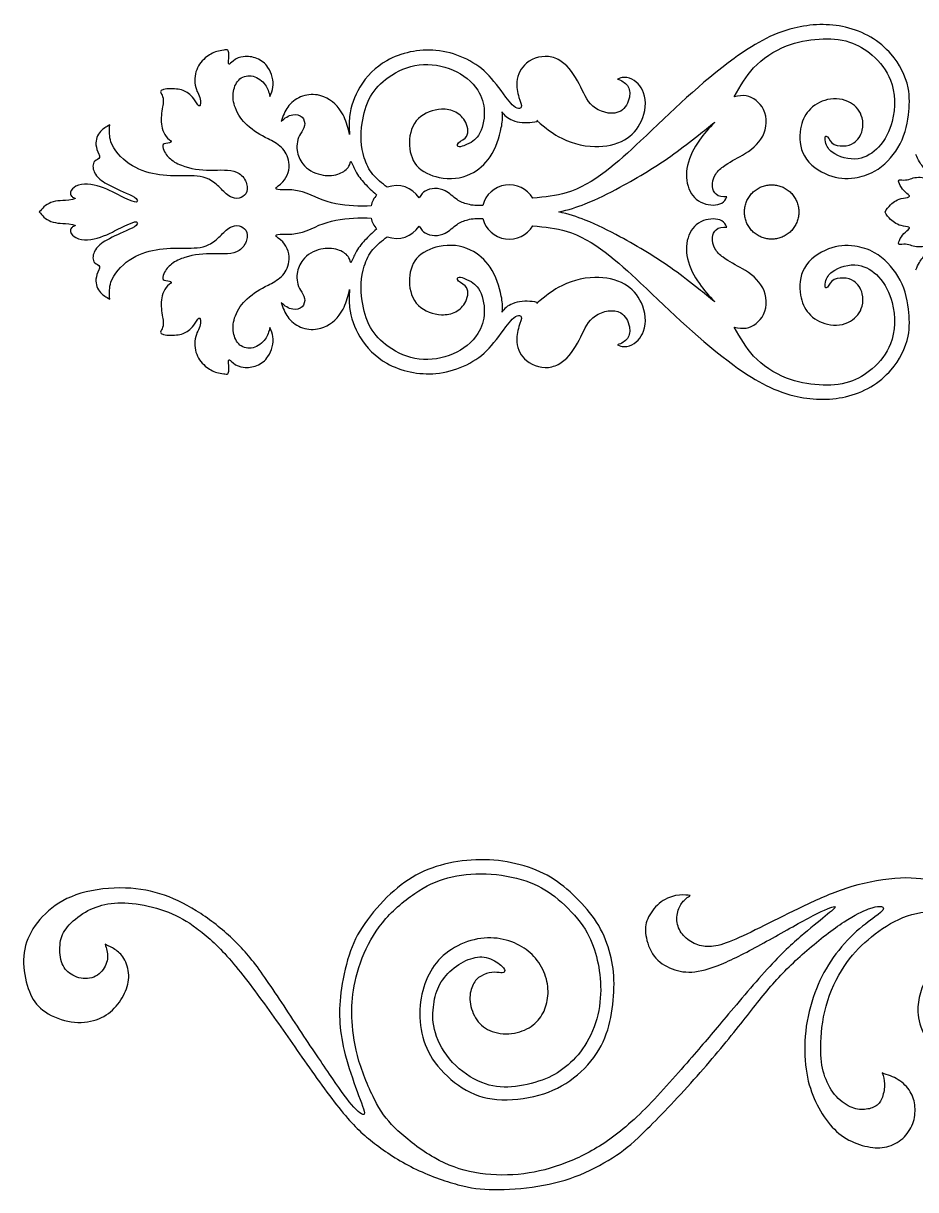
# Model space of a CAD drawing. Header units: millimetres. Extents: x -70 to 70, y -54 to 62.
# Drawn here: x -70.05 to -36.16, y 17.65 to 61.95 of the extents above; entities that cross this region are included whole.
import ezdxf

# ---------------------------------------------------------------- set-up
doc = ezdxf.new("R2010")
doc.units = ezdxf.units.MM
doc.header["$MEASUREMENT"] = 0

msp = doc.modelspace()

# ---------------------------------------------------------------- linework, layer by layer
at = {"color": 5, "linetype": 'Continuous'}
for centre, radius, start, end in [((-55.866, 54.782), 1.004, 139.5741, 166.6021), ((-55.866, 54.782), 1.004, 32.1854, 110.9755), ((-51.594, 54.782), 1.033, 30.3586, 165.9451), ((-55.866, 54.782), 1.004, 193.3979, 220.4259), ((-51.594, 54.782), 1.033, 194.0549, 329.6414), ((-55.866, 54.782), 1.004, 249.0245, 327.8146)]:
    msp.add_arc(centre, radius, start, end, dxfattribs=at)
for points, knots in [([(-43.048, 59.156), (-42.816, 59.578), (-42.368, 60.352), (-41.16, 61.156), (-39.869, 61.395), (-38.697, 61.338), (-37.723, 60.756), (-36.935, 59.734), (-36.909, 58.366), (-37.444, 57.241), (-38.34, 56.655), (-39.268, 56.917), (-39.587, 57.323), (-39.612, 57.667), (-39.496, 57.668), (-39.369, 57.32), (-38.855, 57.267), (-38.454, 57.368), (-38.145, 57.823), (-38.159, 58.475), (-38.622, 59.059), (-39.546, 59.139), (-40.268, 58.697), (-40.609, 57.921), (-40.532, 56.797), (-39.483, 56.089), (-38.545, 56.011), (-37.566, 56.317), (-36.687, 57.242), (-36.403, 58.372), (-36.363, 59.62), (-37.091, 61.035), (-38.718, 61.976), (-41.091, 61.887), (-43.735, 60.278), (-46.212, 57.816), (-48.736, 55.51), (-50.23, 55.352), (-50.702, 55.305)], [226.871881, 226.871881, 226.871881, 226.871881, 226.902687, 226.937741, 226.967287, 226.994176, 227.017537, 227.045057, 227.081468, 227.106472, 227.126325, 227.14907, 227.160033, 227.165641, 227.166405, 227.173686, 227.182603, 227.193054, 227.206316, 227.216362, 227.232687, 227.252927, 227.273415, 227.291936, 227.315287, 227.340805, 227.364488, 227.38311, 227.411261, 227.44294, 227.467762, 227.501053, 227.547477, 227.591232, 227.650526, 227.76119, 227.841549, 227.871881, 227.871881, 227.871881, 227.871881]), ([(-60.685, 59.167), (-60.633, 59.292), (-60.503, 59.625), (-60.655, 60.259), (-61.15, 60.658), (-61.648, 60.717), (-62.024, 60.602), (-62.267, 60.322), (-62.25, 60.596), (-62.241, 60.733), (-62.255, 60.966), (-62.495, 60.914), (-62.768, 60.885), (-63.206, 60.628), (-63.558, 60.144), (-63.55, 59.435), (-63.283, 59.097), (-63.352, 58.718), (-63.594, 59.156), (-63.914, 59.419), (-64.344, 59.479), (-64.92, 59.438), (-64.701, 59.116), (-64.776, 58.697), (-64.863, 58.143), (-64.687, 57.644), (-64.405, 57.459), (-64.519, 57.371), (-64.81, 57.416), (-64.69, 57.019), (-64.404, 56.705), (-63.747, 56.41), (-62.855, 56.341), (-61.911, 56.425), (-61.542, 55.909), (-61.534, 55.469), (-61.861, 55.259), (-62.263, 55.354), (-62.558, 55.703), (-63.113, 56.169), (-64.326, 56.135), (-65.763, 56.192), (-66.805, 57.341), (-66.777, 57.84), (-66.767, 58.095)], [191.419107, 191.419107, 191.419107, 191.419107, 191.436733, 191.473542, 191.499525, 191.524055, 191.541903, 191.551364, 191.55875, 191.570841, 191.57759, 191.58464, 191.597185, 191.62122, 191.651863, 191.683116, 191.708817, 191.714981, 191.728275, 191.754654, 191.781101, 191.799576, 191.805582, 191.826777, 191.858688, 191.889478, 191.894469, 191.899133, 191.91011, 191.9198, 191.939981, 191.9663, 192.017949, 192.064203, 192.088565, 192.106773, 192.121299, 192.137306, 192.161596, 192.185837, 192.230329, 192.334303, 192.385761, 192.419107, 192.419107, 192.419107, 192.419107]), ([(-47.478, 59.829), (-47.341, 59.78), (-47.024, 59.61), (-46.986, 59.077), (-47.354, 58.403), (-48.478, 58.624), (-48.873, 59.561), (-49.31, 60.342), (-50.116, 60.795), (-50.981, 60.565), (-51.368, 59.853), (-51.272, 59.202), (-51.076, 58.755), (-51.345, 58.664), (-51.858, 59.301), (-52.557, 60.353), (-54.274, 61.136), (-56.243, 60.72), (-57.295, 59.662), (-57.694, 58.561), (-57.68, 57.98), (-57.659, 57.725)], [184.71664, 184.71664, 184.71664, 184.71664, 184.740521, 184.766404, 184.802595, 184.858103, 184.914672, 184.978502, 185.007693, 185.065163, 185.111172, 185.14064, 185.161432, 185.172549, 185.213232, 185.282228, 185.406049, 185.516719, 185.604469, 185.675505, 185.71664, 185.71664, 185.71664, 185.71664]), ([(-56.226, 55.72), (-56.426, 55.879), (-56.818, 56.161), (-57.224, 57.03), (-57.257, 58.038), (-56.943, 59.215), (-56.15, 60.011), (-55.027, 60.493), (-53.715, 60.282), (-52.757, 59.558), (-52.46, 58.585), (-52.668, 57.671), (-53.076, 57.377), (-53.544, 57.22), (-53.585, 57.427), (-53.09, 57.577), (-53.187, 58.218), (-53.624, 58.633), (-54.281, 58.744), (-55.175, 58.419), (-55.481, 57.464), (-55.218, 56.442), (-54.159, 55.979), (-53.11, 56.076), (-52.185, 56.889), (-51.905, 57.831), (-51.833, 58.357), (-51.859, 58.588)], [181.71664, 181.71664, 181.71664, 181.71664, 181.750678, 181.783985, 181.846708, 181.894882, 181.941715, 182.002828, 182.06535, 182.123072, 182.163696, 182.208857, 182.241607, 182.251604, 182.255689, 182.271991, 182.297932, 182.322319, 182.348871, 182.39347, 182.440261, 182.482968, 182.527983, 182.585839, 182.631072, 182.687243, 182.71664, 182.71664, 182.71664, 182.71664]), ([(-56.843, 55.015), (-57.048, 55.004), (-57.567, 54.996), (-58.811, 55.146), (-59.446, 55.685), (-60.417, 55.615), (-60.49, 55.714), (-60.042, 55.945), (-59.866, 56.697), (-60.231, 57.297), (-60.853, 57.607), (-61.526, 57.98), (-62.032, 58.652), (-62.13, 59.34), (-61.876, 59.907), (-61.291, 60.017), (-60.827, 59.649), (-60.728, 59.337), (-60.685, 59.167)], [190.419107, 190.419107, 190.419107, 190.419107, 190.469369, 190.601071, 190.741507, 190.768442, 190.773854, 190.810136, 190.872604, 190.930552, 190.991933, 191.086743, 191.161226, 191.219779, 191.268997, 191.318627, 191.372847, 191.419107, 191.419107, 191.419107, 191.419107]), ([(-50.552, 58.251), (-50.188, 57.963), (-49.644, 57.519), (-48.438, 57.159), (-47.183, 57.412), (-46.478, 58.188), (-46.324, 59.282), (-46.899, 59.902), (-47.32, 59.916), (-47.478, 59.829)], [183.71664, 183.71664, 183.71664, 183.71664, 183.847284, 184.056088, 184.224907, 184.371686, 184.528816, 184.646653, 184.71664, 184.71664, 184.71664, 184.71664]), ([(-57.659, 57.725), (-57.687, 57.854), (-57.765, 58.173), (-58.036, 58.826), (-58.749, 59.302), (-59.532, 59.216), (-60.055, 58.799), (-60.186, 58.433), (-60.251, 58.224)], [185.71664, 185.71664, 185.71664, 185.71664, 185.808665, 185.987306, 186.238083, 186.404216, 186.563486, 186.71664, 186.71664, 186.71664, 186.71664]), ([(-43.33, 55.356), (-43.484, 55.353), (-43.756, 55.376), (-43.923, 55.788), (-43.814, 56.2), (-43.382, 56.618), (-42.666, 56.935), (-41.844, 57.564), (-41.753, 58.684), (-42.474, 59.264), (-42.887, 59.19), (-43.048, 59.156)], [225.871881, 225.871881, 225.871881, 225.871881, 225.943855, 225.9989, 226.073829, 226.15065, 226.29809, 226.478425, 226.651395, 226.795212, 226.871881, 226.871881, 226.871881, 226.871881]), ([(-60.251, 58.224), (-60.117, 58.351), (-59.89, 58.529), (-59.418, 58.449), (-59.314, 58.038), (-59.61, 57.686), (-59.713, 57.147), (-59.439, 56.491), (-58.821, 56.154), (-58.148, 56.151), (-57.715, 56.405), (-57.638, 56.624), (-57.607, 56.718)], [186.71664, 186.71664, 186.71664, 186.71664, 186.819607, 186.894086, 186.962443, 187.032525, 187.164176, 187.277068, 187.441512, 187.569629, 187.662134, 187.71664, 187.71664, 187.71664, 187.71664]), ([(-51.859, 58.588), (-51.8, 58.46), (-51.466, 58.183), (-50.803, 58.154), (-50.442, 58.232), (-50.552, 58.251)], [182.71664, 182.71664, 182.71664, 182.71664, 183.048947, 183.469781, 183.71664, 183.71664, 183.71664, 183.71664]), ([(-66.767, 58.095), (-66.902, 58.009), (-67.171, 57.873), (-67.353, 57.399), (-67.213, 57.047), (-67.112, 56.819), (-67.451, 56.711), (-67.377, 56.154), (-66.74, 55.752), (-66.278, 55.566), (-65.723, 55.307), (-65.71, 55.107), (-66.165, 55.285), (-66.696, 55.576), (-67.448, 55.892), (-68.024, 55.815), (-68.28, 55.598), (-68.258, 55.397), (-68.143, 55.33), (-68.047, 55.289), (-68.345, 55.22), (-68.658, 55.22), (-68.979, 55.167), (-69.272, 55.001), (-69.381, 54.838), (-69.454, 54.782)], [192.419107, 192.419107, 192.419107, 192.419107, 192.470089, 192.532015, 192.572021, 192.589175, 192.613517, 192.657646, 192.730672, 192.848581, 192.890428, 192.899167, 192.942455, 193.02384, 193.133057, 193.186212, 193.223085, 193.24017, 193.250204, 193.254665, 193.266295, 193.309944, 193.353246, 193.389014, 193.419107, 193.419107, 193.419107, 193.419107]), ([(-49.716, 54.782), (-49.348, 54.86), (-48.553, 55.121), (-47.099, 55.854), (-45.651, 56.723), (-44.512, 57.617), (-44.011, 58.013), (-43.791, 58.196)], [223.871881, 223.871881, 223.871881, 223.871881, 224.020167, 224.23422, 224.587435, 224.761048, 224.871881, 224.871881, 224.871881, 224.871881]), ([(-43.791, 58.196), (-44.02, 57.957), (-44.419, 57.502), (-44.9, 56.622), (-44.867, 55.652), (-44.369, 55.054), (-43.55, 55.004), (-43.379, 55.256), (-43.33, 55.356)], [224.871881, 224.871881, 224.871881, 224.871881, 225.069547, 225.299984, 225.496696, 225.669768, 225.805445, 225.871881, 225.871881, 225.871881, 225.871881]), ([(-57.607, 56.718), (-57.535, 56.573), (-57.437, 56.293), (-57.079, 55.83), (-56.809, 55.59), (-56.631, 55.434)], [187.71664, 187.71664, 187.71664, 187.71664, 187.990545, 188.340068, 188.71664, 188.71664, 188.71664, 188.71664]), ([(-37.321, 54.777), (-37.261, 54.892), (-37.072, 55.116), (-36.794, 55.307), (-36.358, 55.345), (-36.424, 55.438), (-36.643, 55.58), (-36.909, 56.042), (-36.497, 55.962), (-36.171, 56.16), (-35.44, 56.007), (-34.76, 55.709), (-34.123, 55.484), (-33.632, 55.653), (-33.901, 56.166), (-34.513, 56.145), (-35.146, 56.132), (-35.718, 56.299), (-36.016, 56.651), (-36.106, 56.862), (-36.147, 56.967)], [18, 18, 18, 18, 18.0449, 18.11532, 18.147413, 18.157452, 18.185182, 18.229769, 18.238077, 18.297955, 18.373383, 18.510513, 18.585867, 18.623995, 18.660438, 18.737674, 18.832855, 18.906166, 18.961101, 19, 19, 19, 19]), ([(-52.597, 55.033), (-52.818, 55.013), (-53.12, 55.042), (-53.609, 55.226), (-54.07, 55.732), (-54.741, 55.678), (-54.935, 55.459), (-55.016, 55.317)], [236.659286, 236.659286, 236.659286, 236.659286, 236.879515, 237.044061, 237.231673, 237.524999, 237.659286, 237.659286, 237.659286, 237.659286]), ([(-69.454, 54.782), (-69.381, 54.726), (-69.272, 54.563), (-68.979, 54.398), (-68.658, 54.344), (-68.345, 54.345), (-68.047, 54.276), (-68.143, 54.234), (-68.258, 54.168), (-68.28, 53.967), (-68.024, 53.75), (-67.448, 53.672), (-66.696, 53.989), (-66.165, 54.28), (-65.71, 54.458), (-65.723, 54.258), (-66.278, 53.999), (-66.74, 53.813), (-67.377, 53.411), (-67.451, 52.854), (-67.112, 52.745), (-67.213, 52.517), (-67.353, 52.166), (-67.171, 51.691), (-66.902, 51.556), (-66.767, 51.469)], [193.419107, 193.419107, 193.419107, 193.419107, 193.4492, 193.484968, 193.52827, 193.571919, 193.58355, 193.588011, 193.598045, 193.61513, 193.652003, 193.705158, 193.814375, 193.895759, 193.939048, 193.947786, 193.989634, 194.107543, 194.180568, 194.224697, 194.249039, 194.266194, 194.3062, 194.368126, 194.419107, 194.419107, 194.419107, 194.419107]), ([(-60.685, 50.397), (-60.728, 50.227), (-60.827, 49.915), (-61.291, 49.547), (-61.876, 49.657), (-62.13, 50.225), (-62.032, 50.913), (-61.526, 51.585), (-60.853, 51.958), (-60.231, 52.267), (-59.866, 52.868), (-60.042, 53.62), (-60.49, 53.851), (-60.417, 53.949), (-59.446, 53.879), (-58.811, 54.419), (-57.567, 54.569), (-57.048, 54.56), (-56.843, 54.55)], [195.419107, 195.419107, 195.419107, 195.419107, 195.465367, 195.519588, 195.569217, 195.618436, 195.676989, 195.751471, 195.846282, 195.907663, 195.965611, 196.028079, 196.064361, 196.069773, 196.096708, 196.237144, 196.368846, 196.419107, 196.419107, 196.419107, 196.419107]), ([(-55.016, 54.247), (-54.935, 54.106), (-54.741, 53.887), (-54.07, 53.832), (-53.609, 54.339), (-53.12, 54.523), (-52.818, 54.551), (-52.597, 54.531)], [210.084476, 210.084476, 210.084476, 210.084476, 210.218762, 210.512088, 210.6997, 210.864246, 211.084476, 211.084476, 211.084476, 211.084476]), ([(-43.791, 51.368), (-44.011, 51.552), (-44.512, 51.948), (-45.651, 52.842), (-47.099, 53.711), (-48.553, 54.444), (-49.348, 54.705), (-49.716, 54.782)], [222.871881, 222.871881, 222.871881, 222.871881, 222.982713, 223.156326, 223.509542, 223.723594, 223.871881, 223.871881, 223.871881, 223.871881]), ([(-43.33, 54.209), (-43.379, 54.309), (-43.55, 54.56), (-44.369, 54.511), (-44.867, 53.913), (-44.9, 52.942), (-44.419, 52.063), (-44.02, 51.608), (-43.791, 51.368)], [221.871881, 221.871881, 221.871881, 221.871881, 221.938317, 222.073994, 222.247065, 222.443778, 222.674215, 222.871881, 222.871881, 222.871881, 222.871881]), ([(-36.147, 52.588), (-36.106, 52.692), (-36.016, 52.904), (-35.718, 53.256), (-35.146, 53.422), (-34.513, 53.409), (-33.901, 53.388), (-33.632, 53.902), (-34.123, 54.07), (-34.76, 53.845), (-35.44, 53.547), (-36.171, 53.395), (-36.497, 53.592), (-36.909, 53.512), (-36.643, 53.975), (-36.424, 54.117), (-36.358, 54.21), (-36.794, 54.247), (-37.072, 54.439), (-37.261, 54.662), (-37.321, 54.777)], [17, 17, 17, 17, 17.038899, 17.093834, 17.167145, 17.262326, 17.339562, 17.376005, 17.414133, 17.489487, 17.626617, 17.702045, 17.761923, 17.770231, 17.814818, 17.842548, 17.852587, 17.88468, 17.9551, 18, 18, 18, 18]), ([(-66.767, 51.469), (-66.777, 51.724), (-66.805, 52.224), (-65.763, 53.373), (-64.326, 53.43), (-63.113, 53.396), (-62.558, 53.862), (-62.263, 54.211), (-61.861, 54.306), (-61.534, 54.095), (-61.542, 53.656), (-61.911, 53.139), (-62.855, 53.223), (-63.747, 53.155), (-64.404, 52.859), (-64.69, 52.545), (-64.81, 52.148), (-64.519, 52.194), (-64.405, 52.105), (-64.687, 51.92), (-64.863, 51.421), (-64.776, 50.867), (-64.701, 50.448), (-64.92, 50.126), (-64.344, 50.085), (-63.914, 50.146), (-63.594, 50.408), (-63.352, 50.847), (-63.283, 50.467), (-63.55, 50.13), (-63.558, 49.421), (-63.206, 48.937), (-62.768, 48.679), (-62.495, 48.65), (-62.255, 48.599), (-62.241, 48.831), (-62.25, 48.969), (-62.267, 49.242), (-62.024, 48.962), (-61.648, 48.848), (-61.15, 48.907), (-60.655, 49.306), (-60.503, 49.939), (-60.633, 50.273), (-60.685, 50.397)], [194.419107, 194.419107, 194.419107, 194.419107, 194.452454, 194.503912, 194.607886, 194.652378, 194.676619, 194.700909, 194.716916, 194.731442, 194.74965, 194.774011, 194.820266, 194.871915, 194.898233, 194.918414, 194.928104, 194.939082, 194.943746, 194.948737, 194.979527, 195.011438, 195.032633, 195.038639, 195.057114, 195.083561, 195.109939, 195.123234, 195.129398, 195.155099, 195.186352, 195.216995, 195.24103, 195.253574, 195.260625, 195.267373, 195.279465, 195.286851, 195.296312, 195.31416, 195.33869, 195.364672, 195.401482, 195.419107, 195.419107, 195.419107, 195.419107]), ([(-56.631, 54.131), (-56.809, 53.975), (-57.079, 53.735), (-57.437, 53.272), (-57.535, 52.992), (-57.607, 52.847)], [198.121575, 198.121575, 198.121575, 198.121575, 198.498147, 198.84767, 199.121575, 199.121575, 199.121575, 199.121575]), ([(-50.702, 54.26), (-50.23, 54.213), (-48.736, 54.055), (-46.212, 51.748), (-43.735, 49.286), (-41.091, 47.678), (-38.718, 47.589), (-37.091, 48.529), (-36.363, 49.945), (-36.403, 51.192), (-36.687, 52.323), (-37.566, 53.248), (-38.545, 53.553), (-39.483, 53.476), (-40.532, 52.767), (-40.609, 51.644), (-40.268, 50.868), (-39.546, 50.426), (-38.622, 50.506), (-38.159, 51.089), (-38.145, 51.741), (-38.454, 52.196), (-38.855, 52.297), (-39.369, 52.245), (-39.496, 51.897), (-39.612, 51.898), (-39.587, 52.242), (-39.268, 52.647), (-38.34, 52.91), (-37.444, 52.324), (-36.909, 51.199), (-36.935, 49.83), (-37.723, 48.808), (-38.697, 48.227), (-39.869, 48.17), (-41.16, 48.409), (-42.368, 49.213), (-42.816, 49.986), (-43.048, 50.409)], [219.871881, 219.871881, 219.871881, 219.871881, 219.902212, 219.982571, 220.093235, 220.152529, 220.196285, 220.242708, 220.275999, 220.300821, 220.3325, 220.360651, 220.379274, 220.402956, 220.428474, 220.451825, 220.470347, 220.490834, 220.511075, 220.5274, 220.537445, 220.550708, 220.561159, 220.570075, 220.577357, 220.578121, 220.583728, 220.594691, 220.617436, 220.637289, 220.662293, 220.698704, 220.726224, 220.749586, 220.776474, 220.806021, 220.841074, 220.871881, 220.871881, 220.871881, 220.871881]), ([(-43.048, 50.409), (-42.887, 50.375), (-42.474, 50.301), (-41.753, 50.881), (-41.844, 52.001), (-42.666, 52.63), (-43.382, 52.946), (-43.814, 53.365), (-43.923, 53.777), (-43.756, 54.189), (-43.484, 54.212), (-43.33, 54.209)], [220.871881, 220.871881, 220.871881, 220.871881, 220.94855, 221.092366, 221.265336, 221.445672, 221.593112, 221.669933, 221.744861, 221.799906, 221.871881, 221.871881, 221.871881, 221.871881]), ([(-51.859, 50.977), (-51.833, 51.208), (-51.905, 51.734), (-52.185, 52.676), (-53.11, 53.488), (-54.159, 53.586), (-55.218, 53.122), (-55.481, 52.101), (-55.175, 51.145), (-54.281, 50.821), (-53.624, 50.932), (-53.187, 51.346), (-53.09, 51.987), (-53.585, 52.138), (-53.544, 52.344), (-53.076, 52.187), (-52.668, 51.893), (-52.46, 50.98), (-52.757, 50.006), (-53.715, 49.282), (-55.027, 49.071), (-56.15, 49.553), (-56.943, 50.349), (-57.257, 51.527), (-57.224, 52.535), (-56.818, 53.404), (-56.426, 53.685), (-56.226, 53.844)], [204.121575, 204.121575, 204.121575, 204.121575, 204.150972, 204.207142, 204.252376, 204.310232, 204.355247, 204.397954, 204.444744, 204.489344, 204.515896, 204.540282, 204.566223, 204.582526, 204.586611, 204.596607, 204.629358, 204.674519, 204.715143, 204.772865, 204.835387, 204.8965, 204.943332, 204.991507, 205.05423, 205.087537, 205.121575, 205.121575, 205.121575, 205.121575]), ([(-57.607, 52.847), (-57.638, 52.94), (-57.715, 53.159), (-58.148, 53.414), (-58.821, 53.411), (-59.439, 53.074), (-59.713, 52.418), (-59.61, 51.879), (-59.314, 51.526), (-59.418, 51.116), (-59.89, 51.035), (-60.117, 51.213), (-60.251, 51.341)], [199.121575, 199.121575, 199.121575, 199.121575, 199.176081, 199.268586, 199.396703, 199.561147, 199.674038, 199.80569, 199.875772, 199.944129, 200.018608, 200.121575, 200.121575, 200.121575, 200.121575]), ([(-47.478, 49.736), (-47.32, 49.649), (-46.899, 49.662), (-46.324, 50.283), (-46.478, 51.376), (-47.183, 52.153), (-48.438, 52.406), (-49.644, 52.046), (-50.188, 51.601), (-50.552, 51.314)], [202.121575, 202.121575, 202.121575, 202.121575, 202.191562, 202.309399, 202.466528, 202.613307, 202.782127, 202.990931, 203.121575, 203.121575, 203.121575, 203.121575]), ([(-60.251, 51.341), (-60.186, 51.132), (-60.055, 50.766), (-59.532, 50.349), (-58.749, 50.263), (-58.036, 50.739), (-57.765, 51.391), (-57.687, 51.711), (-57.659, 51.839)], [200.121575, 200.121575, 200.121575, 200.121575, 200.274729, 200.433999, 200.600132, 200.850909, 201.02955, 201.121575, 201.121575, 201.121575, 201.121575]), ([(-57.659, 51.839), (-57.68, 51.585), (-57.694, 51.004), (-57.295, 49.903), (-56.243, 48.845), (-54.274, 48.429), (-52.557, 49.211), (-51.858, 50.264), (-51.345, 50.901), (-51.076, 50.81), (-51.272, 50.363), (-51.368, 49.712), (-50.981, 49), (-50.116, 48.77), (-49.31, 49.223), (-48.873, 50.004), (-48.478, 50.941), (-47.354, 51.162), (-46.986, 50.488), (-47.024, 49.955), (-47.341, 49.785), (-47.478, 49.736)], [201.121575, 201.121575, 201.121575, 201.121575, 201.16271, 201.233745, 201.321496, 201.432166, 201.555987, 201.624982, 201.665666, 201.676783, 201.697575, 201.727043, 201.773051, 201.830522, 201.859713, 201.923543, 201.980111, 202.035619, 202.071811, 202.097694, 202.121575, 202.121575, 202.121575, 202.121575]), ([(-50.552, 51.314), (-50.442, 51.333), (-50.803, 51.411), (-51.466, 51.381), (-51.8, 51.104), (-51.859, 50.977)], [203.121575, 203.121575, 203.121575, 203.121575, 203.368434, 203.789268, 204.121575, 204.121575, 204.121575, 204.121575]), ([(-44.802, 28.827), (-44.892, 28.836), (-45.071, 28.855), (-45.274, 28.815), (-45.477, 28.776), (-45.705, 28.679), (-45.898, 28.518), (-46.09, 28.357), (-46.248, 28.132), (-46.336, 27.928), (-46.424, 27.724), (-46.443, 27.542), (-46.404, 27.299), (-46.364, 27.056), (-46.268, 26.751), (-46.094, 26.52), (-45.919, 26.289), (-45.667, 26.13), (-45.405, 26.03), (-45.143, 25.929), (-44.87, 25.886), (-44.542, 25.924), (-44.215, 25.961), (-43.832, 26.08), (-43.354, 26.292), (-42.877, 26.505), (-42.303, 26.812), (-41.117, 27.47), (-40.504, 27.823), (-40.055, 28.055), (-39.606, 28.287), (-39.32, 28.4), (-39.24, 28.4), (-39.159, 28.4), (-39.284, 28.287), (-39.504, 28.106), (-39.724, 27.926), (-40.04, 27.676), (-40.402, 27.368), (-40.765, 27.06), (-41.175, 26.692), (-41.701, 26.124), (-42.228, 25.556), (-42.872, 24.786), (-43.356, 24.211), (-43.84, 23.635), (-44.166, 23.252), (-44.662, 22.676), (-45.158, 22.101), (-45.826, 21.331), (-46.421, 20.733), (-47.016, 20.135), (-47.538, 19.706), (-48.065, 19.366), (-48.591, 19.026), (-49.123, 18.774), (-49.65, 18.587), (-50.178, 18.401), (-50.703, 18.279), (-51.251, 18.228), (-51.798, 18.177), (-52.369, 18.196), (-52.905, 18.295), (-53.442, 18.394), (-53.946, 18.574), (-54.45, 18.863), (-54.955, 19.152), (-55.461, 19.552), (-55.82, 19.885), (-56.18, 20.218), (-56.392, 20.486), (-56.631, 20.924), (-56.87, 21.362), (-57.137, 21.971), (-57.301, 22.53), (-57.466, 23.09), (-57.53, 23.601), (-57.558, 24.028), (-57.586, 24.456), (-57.58, 24.799), (-57.51, 25.223), (-57.44, 25.648), (-57.306, 26.153), (-57.107, 26.624), (-56.908, 27.095), (-56.643, 27.532), (-56.279, 27.941), (-55.915, 28.35), (-55.45, 28.73), (-55.024, 29), (-54.598, 29.27), (-54.209, 29.431), (-53.76, 29.531), (-53.311, 29.631), (-52.801, 29.67), (-52.28, 29.63), (-51.758, 29.59), (-51.224, 29.471), (-50.803, 29.313), (-50.382, 29.154), (-50.072, 28.956), (-49.739, 28.673), (-49.406, 28.39), (-49.048, 28.022), (-48.802, 27.669), (-48.557, 27.316), (-48.424, 26.978), (-48.323, 26.628), (-48.221, 26.279), (-48.152, 25.917), (-48.129, 25.524), (-48.107, 25.132), (-48.132, 24.709), (-48.232, 24.291), (-48.332, 23.873), (-48.509, 23.459), (-48.725, 23.121), (-48.94, 22.782), (-49.195, 22.517), (-49.459, 22.306), (-49.723, 22.095), (-49.997, 21.937), (-50.344, 21.808), (-50.691, 21.679), (-51.113, 21.579), (-51.504, 21.549), (-51.895, 21.519), (-52.256, 21.559), (-52.641, 21.714), (-53.027, 21.87), (-53.436, 22.141), (-53.751, 22.482), (-54.066, 22.823), (-54.287, 23.233), (-54.398, 23.598), (-54.508, 23.963), (-54.508, 24.283), (-54.477, 24.573), (-54.447, 24.864), (-54.386, 25.125), (-54.155, 25.602), (-53.985, 25.818), (-53.771, 26.002), (-53.557, 26.185), (-53.299, 26.337), (-53.059, 26.418), (-52.82, 26.498), (-52.598, 26.507), (-52.387, 26.442), (-52.177, 26.376), (-51.976, 26.236), (-51.87, 26.136), (-51.764, 26.035), (-51.752, 25.974), (-51.769, 25.936), (-51.786, 25.898), (-51.831, 25.883), (-51.913, 25.886), (-51.995, 25.889), (-52.114, 25.911), (-52.25, 25.897), (-52.386, 25.884), (-52.541, 25.835), (-52.667, 25.761), (-52.793, 25.686), (-52.89, 25.586), (-52.966, 25.437), (-53.042, 25.288), (-53.097, 25.09), (-53.087, 24.864), (-53.076, 24.637), (-53, 24.382), (-52.874, 24.17), (-52.749, 23.959), (-52.573, 23.792), (-52.332, 23.688), (-52.091, 23.585), (-51.785, 23.544), (-51.503, 23.576), (-51.22, 23.608), (-50.962, 23.711), (-50.761, 23.849), (-50.559, 23.987), (-50.413, 24.161), (-50.31, 24.357), (-50.206, 24.553), (-50.146, 24.772), (-50.127, 25.006), (-50.109, 25.24), (-50.133, 25.49), (-50.212, 25.737), (-50.29, 25.985), (-50.423, 26.232), (-50.591, 26.434), (-50.76, 26.636), (-50.963, 26.795), (-51.208, 26.924), (-51.454, 27.054), (-51.742, 27.154), (-52.056, 27.193), (-52.37, 27.231), (-52.71, 27.207), (-53.049, 27.108), (-53.388, 27.01), (-53.727, 26.837), (-53.999, 26.62), (-54.272, 26.403), (-54.481, 26.141), (-54.641, 25.832), (-54.801, 25.524), (-54.914, 25.168), (-54.962, 24.782), (-55.011, 24.396), (-54.996, 23.979), (-54.912, 23.587), (-54.827, 23.194), (-54.673, 22.826), (-54.409, 22.469), (-54.146, 22.111), (-53.773, 21.764), (-52.982, 21.265), (-52.563, 21.112), (-52.063, 21.069), (-51.562, 21.026), (-50.98, 21.093), (-50.473, 21.233), (-49.967, 21.374), (-49.536, 21.59), (-49.15, 21.888), (-48.765, 22.186), (-48.424, 22.565), (-48.189, 22.959), (-47.954, 23.352), (-47.823, 23.76), (-47.738, 24.189), (-47.653, 24.618), (-47.613, 25.068), (-47.615, 25.469), (-47.618, 25.87), (-47.663, 26.223), (-47.757, 26.588), (-47.851, 26.953), (-47.993, 27.33), (-48.196, 27.676), (-48.399, 28.021), (-48.662, 28.335), (-48.95, 28.631), (-49.238, 28.928), (-49.55, 29.208), (-49.893, 29.43), (-50.235, 29.653), (-50.609, 29.818), (-51.022, 29.941), (-51.436, 30.064), (-51.891, 30.147), (-52.349, 30.172), (-52.807, 30.197), (-53.268, 30.163), (-53.716, 30.08), (-54.163, 29.997), (-54.597, 29.863), (-54.993, 29.667), (-55.389, 29.472), (-55.747, 29.213), (-56.104, 28.881), (-56.46, 28.548), (-56.816, 28.141), (-57.084, 27.753), (-57.353, 27.366), (-57.536, 26.998), (-57.68, 26.551), (-57.825, 26.104), (-57.931, 25.578), (-57.987, 25.134), (-58.044, 24.69), (-58.051, 24.328), (-58.024, 23.959), (-57.997, 23.589), (-57.936, 23.212), (-57.82, 22.767), (-57.704, 22.321), (-57.531, 21.807), (-57.372, 21.378), (-57.213, 20.949), (-57.068, 20.605), (-57.101, 20.518), (-57.135, 20.432), (-57.347, 20.602), (-57.583, 20.878), (-57.82, 21.153), (-58.08, 21.534), (-58.424, 22.038), (-58.768, 22.544), (-59.195, 23.174), (-59.642, 23.852), (-60.089, 24.531), (-60.555, 25.258), (-60.947, 25.81), (-61.34, 26.363), (-61.658, 26.74), (-62.038, 27.108), (-62.418, 27.477), (-62.861, 27.836), (-63.313, 28.133), (-63.764, 28.43), (-64.225, 28.664), (-64.691, 28.829), (-65.156, 28.993), (-65.626, 29.088), (-66.724, 29.119), (-67.352, 29.056), (-67.863, 28.904), (-68.375, 28.753), (-68.769, 28.513), (-69.091, 28.235), (-69.413, 27.957), (-69.662, 27.641), (-69.821, 27.305), (-69.98, 26.968), (-70.049, 26.611), (-70.029, 25.865), (-69.939, 25.478), (-69.821, 25.175), (-69.702, 24.872), (-69.555, 24.655), (-69.306, 24.465), (-69.057, 24.276), (-68.705, 24.114), (-68.358, 24.043), (-68.012, 23.972), (-67.67, 23.991), (-67.383, 24.069), (-67.096, 24.147), (-66.862, 24.284), (-66.666, 24.466), (-66.47, 24.649), (-66.313, 24.877), (-66.097, 25.333), (-66.039, 25.561), (-66.047, 25.792), (-66.056, 26.023), (-66.133, 26.258), (-66.231, 26.425), (-66.329, 26.592), (-66.451, 26.693), (-66.573, 26.771), (-66.696, 26.851), (-66.82, 26.909), (-66.944, 26.966)], [6.003408, 6.003408, 6.003408, 6.003408, 6.009305, 6.009305, 6.009305, 6.015202, 6.015202, 6.015202, 6.021099, 6.021099, 6.021099, 6.0269959, 6.0269959, 6.0269959, 6.0328929, 6.0328929, 6.0328929, 6.0387899, 6.0387899, 6.0387899, 6.0446869, 6.0446869, 6.0446869, 6.0505839, 6.0505839, 6.0505839, 6.0564809, 6.0564809, 6.0623779, 6.0623779, 6.0623779, 6.0682749, 6.0682749, 6.0682749, 6.0741719, 6.0741719, 6.0741719, 6.0800689, 6.0800689, 6.0800689, 6.0859659, 6.0859659, 6.0859659, 6.0918629, 6.0918629, 6.0918629, 6.0977599, 6.0977599, 6.0977599, 6.1036569, 6.1036569, 6.1036569, 6.1095539, 6.1095539, 6.1095539, 6.1154509, 6.1154509, 6.1154509, 6.1213479, 6.1213479, 6.1213479, 6.1272449, 6.1272449, 6.1272449, 6.1331418, 6.1331418, 6.1331418, 6.1390388, 6.1390388, 6.1390388, 6.1449358, 6.1449358, 6.1449358, 6.1508328, 6.1508328, 6.1508328, 6.1567298, 6.1567298, 6.1567298, 6.1626268, 6.1626268, 6.1626268, 6.1685238, 6.1685238, 6.1685238, 6.1744208, 6.1744208, 6.1744208, 6.1803178, 6.1803178, 6.1803178, 6.1862148, 6.1862148, 6.1862148, 6.1921118, 6.1921118, 6.1921118, 6.1980088, 6.1980088, 6.1980088, 6.2039058, 6.2039058, 6.2039058, 6.2098028, 6.2098028, 6.2098028, 6.2156998, 6.2156998, 6.2156998, 6.2215968, 6.2215968, 6.2215968, 6.2274938, 6.2274938, 6.2274938, 6.2333907, 6.2333907, 6.2333907, 6.2392877, 6.2392877, 6.2392877, 6.2451847, 6.2451847, 6.2451847, 6.2510817, 6.2510817, 6.2510817, 6.2569787, 6.2569787, 6.2569787, 6.2628757, 6.2628757, 6.2628757, 6.2687727, 6.2687727, 6.2687727, 6.2746697, 6.2746697, 6.2746697, 6.2805667, 6.2805667, 6.2864637, 6.2864637, 6.2864637, 6.2923607, 6.2923607, 6.2923607, 6.2982577, 6.2982577, 6.2982577, 6.3041547, 6.3041547, 6.3041547, 6.3100517, 6.3100517, 6.3100517, 6.3159487, 6.3159487, 6.3159487, 6.3218457, 6.3218457, 6.3218457, 6.3277427, 6.3277427, 6.3277427, 6.3336397, 6.3336397, 6.3336397, 6.3395366, 6.3395366, 6.3395366, 6.3454336, 6.3454336, 6.3454336, 6.3513306, 6.3513306, 6.3513306, 6.3572276, 6.3572276, 6.3572276, 6.3631246, 6.3631246, 6.3631246, 6.3690216, 6.3690216, 6.3690216, 6.3749186, 6.3749186, 6.3749186, 6.3808156, 6.3808156, 6.3808156, 6.3867126, 6.3867126, 6.3867126, 6.3926096, 6.3926096, 6.3926096, 6.3985066, 6.3985066, 6.3985066, 6.4044036, 6.4044036, 6.4044036, 6.4103006, 6.4103006, 6.4103006, 6.4161976, 6.4161976, 6.4161976, 6.4220946, 6.4220946, 6.4220946, 6.4279916, 6.4279916, 6.4279916, 6.4338886, 6.4338886, 6.4338886, 6.4397855, 6.4397855, 6.4456825, 6.4456825, 6.4456825, 6.4515795, 6.4515795, 6.4515795, 6.4574765, 6.4574765, 6.4574765, 6.4633735, 6.4633735, 6.4633735, 6.4692705, 6.4692705, 6.4692705, 6.4751675, 6.4751675, 6.4751675, 6.4810645, 6.4810645, 6.4810645, 6.4869615, 6.4869615, 6.4869615, 6.4928585, 6.4928585, 6.4928585, 6.4987555, 6.4987555, 6.4987555, 6.5046525, 6.5046525, 6.5046525, 6.5105495, 6.5105495, 6.5105495, 6.5164465, 6.5164465, 6.5164465, 6.5223435, 6.5223435, 6.5223435, 6.5282405, 6.5282405, 6.5282405, 6.5341375, 6.5341375, 6.5341375, 6.5400344, 6.5400344, 6.5400344, 6.5459314, 6.5459314, 6.5459314, 6.5518284, 6.5518284, 6.5518284, 6.5577254, 6.5577254, 6.5577254, 6.5636224, 6.5636224, 6.5636224, 6.5695194, 6.5695194, 6.5695194, 6.5754164, 6.5754164, 6.5754164, 6.5813134, 6.5813134, 6.5813134, 6.5872104, 6.5872104, 6.5872104, 6.5931074, 6.5931074, 6.5931074, 6.5990044, 6.5990044, 6.5990044, 6.6049014, 6.6049014, 6.6049014, 6.6107984, 6.6107984, 6.6107984, 6.6166954, 6.6166954, 6.6225924, 6.6225924, 6.6225924, 6.6284894, 6.6284894, 6.6284894, 6.6343864, 6.6343864, 6.6343864, 6.6402834, 6.6402834, 6.6461803, 6.6461803, 6.6461803, 6.6520773, 6.6520773, 6.6520773, 6.6579743, 6.6579743, 6.6579743, 6.6638713, 6.6638713, 6.6638713, 6.6697683, 6.6697683, 6.6697683, 6.6756653, 6.6756653, 6.6815623, 6.6815623, 6.6815623, 6.6874593, 6.6874593, 6.6874593, 6.6933563, 6.6933563, 6.6933563, 6.6992533, 6.6992533, 6.6992533, 6.6992533]), ([(-34.633, 26.045), (-34.794, 26.09), (-34.954, 26.137), (-35.145, 26.088), (-35.336, 26.04), (-35.558, 25.896), (-35.708, 25.704), (-35.859, 25.511), (-35.938, 25.267), (-35.998, 25.033), (-36.059, 24.799), (-36.102, 24.574), (-36.068, 24.287), (-36.033, 23.999), (-35.921, 23.649), (-35.739, 23.377), (-35.557, 23.105), (-35.306, 22.91), (-34.983, 22.79), (-34.66, 22.669), (-34.266, 22.623), (-33.87, 22.691), (-33.474, 22.759), (-33.076, 22.942), (-32.75, 23.218), (-32.424, 23.495), (-32.169, 23.865), (-31.862, 24.704), (-31.81, 25.173), (-31.829, 25.604), (-31.848, 26.036), (-31.939, 26.432), (-32.142, 26.839), (-32.345, 27.247), (-32.66, 27.667), (-33.011, 28.022), (-33.363, 28.376), (-33.751, 28.666), (-34.135, 28.877), (-34.518, 29.089), (-34.897, 29.223), (-35.309, 29.327), (-35.722, 29.43), (-36.168, 29.504), (-36.732, 29.48), (-37.296, 29.456), (-37.979, 29.335), (-38.582, 29.158), (-39.186, 28.981), (-39.711, 28.746), (-40.23, 28.502), (-40.749, 28.258), (-41.262, 28.003), (-41.735, 27.766), (-42.208, 27.53), (-42.643, 27.311), (-42.991, 27.159), (-43.34, 27.007), (-43.604, 26.922), (-44.059, 26.859), (-44.25, 26.88), (-44.432, 26.943), (-44.614, 27.005), (-44.787, 27.109), (-44.923, 27.243), (-45.06, 27.377), (-45.16, 27.541), (-45.202, 27.722), (-45.244, 27.903), (-45.229, 28.101), (-45.177, 28.262), (-45.126, 28.423), (-45.037, 28.548), (-44.954, 28.634), (-44.871, 28.721), (-44.792, 28.769), (-44.752, 28.793)], [5.4959742, 5.4959742, 5.4959742, 5.4959742, 5.5150501, 5.5150501, 5.5150501, 5.534126, 5.534126, 5.534126, 5.553202, 5.553202, 5.553202, 5.5722779, 5.5722779, 5.5722779, 5.5913538, 5.5913538, 5.5913538, 5.6104298, 5.6104298, 5.6104298, 5.6295057, 5.6295057, 5.6295057, 5.6485816, 5.6485816, 5.6485816, 5.6676576, 5.6676576, 5.6867335, 5.6867335, 5.6867335, 5.7058094, 5.7058094, 5.7058094, 5.7248853, 5.7248853, 5.7248853, 5.7439613, 5.7439613, 5.7439613, 5.7630372, 5.7630372, 5.7630372, 5.7821131, 5.7821131, 5.7821131, 5.8011891, 5.8011891, 5.8011891, 5.820265, 5.820265, 5.820265, 5.8393409, 5.8393409, 5.8393409, 5.8584169, 5.8584169, 5.8584169, 5.8774928, 5.8774928, 5.8965687, 5.8965687, 5.8965687, 5.9156447, 5.9156447, 5.9156447, 5.9347206, 5.9347206, 5.9347206, 5.9537965, 5.9537965, 5.9537965, 5.9728724, 5.9728724, 5.9728724, 5.9919484, 5.9919484, 5.9919484, 5.9919484]), ([(-66.944, 26.966), (-66.893, 26.808), (-66.842, 26.65), (-66.851, 26.474), (-66.86, 26.298), (-66.93, 26.103), (-67.064, 25.95), (-67.197, 25.796), (-67.395, 25.683), (-67.61, 25.664), (-67.825, 25.644), (-68.059, 25.718), (-68.236, 25.829), (-68.413, 25.94), (-68.535, 26.089), (-68.601, 26.303), (-68.668, 26.518), (-68.68, 26.798), (-68.646, 27.027), (-68.613, 27.257), (-68.533, 27.436), (-68.37, 27.631), (-68.206, 27.825), (-67.957, 28.035), (-67.693, 28.19), (-67.429, 28.344), (-67.149, 28.445), (-66.834, 28.498), (-66.519, 28.551), (-66.167, 28.556), (-65.768, 28.503), (-65.369, 28.449), (-64.923, 28.336), (-64.538, 28.185), (-64.153, 28.035), (-63.828, 27.846), (-63.462, 27.572), (-63.095, 27.298), (-62.686, 26.939), (-62.233, 26.424), (-61.78, 25.91), (-61.283, 25.24), (-60.806, 24.576), (-60.329, 23.911), (-59.871, 23.25), (-59.373, 22.543), (-58.875, 21.835), (-58.335, 21.081), (-57.899, 20.553), (-57.463, 20.025), (-57.129, 19.723), (-56.711, 19.404), (-56.293, 19.084), (-55.789, 18.746), (-55.227, 18.467), (-54.665, 18.189), (-54.043, 17.969), (-53.544, 17.835), (-53.045, 17.701), (-52.669, 17.652), (-52.176, 17.649), (-51.683, 17.645), (-51.073, 17.687), (-50.503, 17.778), (-49.932, 17.869), (-49.4, 18.009), (-48.895, 18.215), (-48.39, 18.422), (-47.912, 18.695), (-47.527, 18.954), (-47.142, 19.213), (-46.85, 19.459), (-46.34, 19.965), (-45.83, 20.471), (-45.101, 21.237), (-44.459, 21.961), (-43.817, 22.686), (-43.261, 23.37), (-42.801, 23.95), (-42.341, 24.531), (-41.977, 25.008), (-41.582, 25.456), (-41.188, 25.904), (-40.762, 26.324), (-40.289, 26.734), (-39.816, 27.144), (-39.293, 27.545), (-38.879, 27.817), (-38.465, 28.088), (-38.158, 28.232), (-37.948, 28.309), (-37.737, 28.386), (-37.621, 28.398), (-37.546, 28.401), (-37.47, 28.404), (-37.433, 28.398), (-37.409, 28.377), (-37.385, 28.356), (-37.373, 28.319), (-37.404, 28.267), (-37.437, 28.216), (-37.513, 28.149), (-37.898, 27.863), (-38.207, 27.644), (-38.516, 27.353), (-38.824, 27.061), (-39.131, 26.696), (-39.383, 26.321), (-39.635, 25.946), (-39.832, 25.559), (-39.993, 25.116), (-40.154, 24.672), (-40.279, 24.17), (-40.336, 23.665), (-40.392, 23.161), (-40.381, 22.652), (-40.322, 22.224), (-40.263, 21.795), (-40.157, 21.445), (-40.014, 21.114), (-39.87, 20.782), (-39.688, 20.468), (-39.485, 20.209), (-39.282, 19.948), (-39.057, 19.741), (-38.8, 19.587), (-38.542, 19.434), (-38.251, 19.333), (-37.986, 19.28), (-37.72, 19.226), (-37.481, 19.22), (-37.256, 19.273), (-37.032, 19.326), (-36.822, 19.438), (-36.651, 19.593), (-36.48, 19.748), (-36.346, 19.946), (-36.268, 20.154), (-36.191, 20.362), (-36.169, 20.581), (-36.186, 20.788), (-36.202, 20.995), (-36.257, 21.19), (-36.366, 21.368), (-36.475, 21.545), (-36.638, 21.707), (-36.825, 21.822), (-37.011, 21.938), (-37.221, 22.008), (-37.43, 22.078)], [6.6992533, 6.6992533, 6.6992533, 6.6992533, 6.7051503, 6.7051503, 6.7051503, 6.7110473, 6.7110473, 6.7110473, 6.7169443, 6.7169443, 6.7169443, 6.7228413, 6.7228413, 6.7228413, 6.7287383, 6.7287383, 6.7287383, 6.7346353, 6.7346353, 6.7346353, 6.7405323, 6.7405323, 6.7405323, 6.7464292, 6.7464292, 6.7464292, 6.7523262, 6.7523262, 6.7523262, 6.7582232, 6.7582232, 6.7582232, 6.7641202, 6.7641202, 6.7641202, 6.7700172, 6.7700172, 6.7700172, 6.7759142, 6.7759142, 6.7759142, 6.7818112, 6.7818112, 6.7818112, 6.7877082, 6.7877082, 6.7877082, 6.7936052, 6.7936052, 6.7936052, 6.7995022, 6.7995022, 6.7995022, 6.8053992, 6.8053992, 6.8053992, 6.8112962, 6.8112962, 6.8112962, 6.8171932, 6.8171932, 6.8171932, 6.8230902, 6.8230902, 6.8230902, 6.8289872, 6.8289872, 6.8289872, 6.8348842, 6.8348842, 6.8348842, 6.8407812, 6.8407812, 6.8407812, 6.8466781, 6.8466781, 6.8466781, 6.8525751, 6.8525751, 6.8525751, 6.8584721, 6.8584721, 6.8584721, 6.8643691, 6.8643691, 6.8643691, 6.8702661, 6.8702661, 6.8702661, 6.8761631, 6.8761631, 6.8761631, 6.8820601, 6.8820601, 6.8820601, 6.8879571, 6.8879571, 6.8879571, 6.8938541, 6.8938541, 6.8938541, 6.8997511, 6.8997511, 6.9056481, 6.9056481, 6.9056481, 6.9115451, 6.9115451, 6.9115451, 6.9174421, 6.9174421, 6.9174421, 6.9233391, 6.9233391, 6.9233391, 6.9292361, 6.9292361, 6.9292361, 6.9351331, 6.9351331, 6.9351331, 6.9410301, 6.9410301, 6.9410301, 6.9469271, 6.9469271, 6.9469271, 6.952824, 6.952824, 6.952824, 6.958721, 6.958721, 6.958721, 6.964618, 6.964618, 6.964618, 6.970515, 6.970515, 6.970515, 6.976412, 6.976412, 6.976412, 6.982309, 6.982309, 6.982309, 6.988206, 6.988206, 6.988206, 7, 7, 7, 7]), ([(-37.43, 22.078), (-37.388, 21.951), (-37.345, 21.823), (-37.341, 21.663), (-37.336, 21.504), (-37.37, 21.312), (-37.423, 21.162), (-37.476, 21.011), (-37.549, 20.902), (-37.663, 20.826), (-37.777, 20.75), (-37.931, 20.707), (-38.1, 20.695), (-38.268, 20.683), (-38.45, 20.702), (-38.649, 20.793), (-38.847, 20.885), (-39.063, 21.049), (-39.238, 21.265), (-39.414, 21.481), (-39.55, 21.749), (-39.638, 22.038), (-39.726, 22.327), (-39.765, 22.637), (-39.761, 23.073), (-39.758, 23.51), (-39.712, 24.073), (-39.56, 24.621), (-39.408, 25.17), (-39.149, 25.705), (-38.875, 26.124), (-38.6, 26.544), (-38.308, 26.848), (-37.967, 27.141), (-37.625, 27.434), (-37.234, 27.717), (-36.803, 27.912), (-36.372, 28.108), (-35.902, 28.217), (-35.426, 28.211), (-34.95, 28.204), (-34.467, 28.082), (-34.101, 27.898), (-33.734, 27.714), (-33.482, 27.467), (-33.285, 27.201), (-33.088, 26.935), (-32.946, 26.648), (-32.863, 26.381), (-32.78, 26.113), (-32.755, 25.864), (-32.772, 25.63), (-32.789, 25.396), (-32.847, 25.176), (-32.952, 24.993), (-33.057, 24.809), (-33.208, 24.66), (-33.387, 24.554), (-33.567, 24.447), (-33.773, 24.384), (-33.959, 24.367), (-34.146, 24.35), (-34.313, 24.381), (-34.479, 24.471), (-34.646, 24.561), (-34.813, 24.71), (-34.91, 24.874), (-35.007, 25.038), (-35.034, 25.218), (-35.028, 25.376), (-35.022, 25.534), (-34.982, 25.671), (-34.932, 25.765), (-34.882, 25.859), (-34.821, 25.911), (-34.77, 25.951), (-34.718, 25.99), (-34.675, 26.018), (-34.633, 26.045)], [5, 5, 5, 5, 5.0190759, 5.0190759, 5.0190759, 5.0381519, 5.0381519, 5.0381519, 5.0572278, 5.0572278, 5.0572278, 5.0763037, 5.0763037, 5.0763037, 5.0953797, 5.0953797, 5.0953797, 5.1144556, 5.1144556, 5.1144556, 5.1335315, 5.1335315, 5.1335315, 5.1526074, 5.1526074, 5.1526074, 5.1716834, 5.1716834, 5.1716834, 5.1907593, 5.1907593, 5.1907593, 5.2098352, 5.2098352, 5.2098352, 5.2289112, 5.2289112, 5.2289112, 5.2479871, 5.2479871, 5.2479871, 5.267063, 5.267063, 5.267063, 5.286139, 5.286139, 5.286139, 5.3052149, 5.3052149, 5.3052149, 5.3242908, 5.3242908, 5.3242908, 5.3433667, 5.3433667, 5.3433667, 5.3624427, 5.3624427, 5.3624427, 5.3815186, 5.3815186, 5.3815186, 5.4005945, 5.4005945, 5.4005945, 5.4196705, 5.4196705, 5.4196705, 5.4387464, 5.4387464, 5.4387464, 5.4578223, 5.4578223, 5.4578223, 5.4768983, 5.4768983, 5.4768983, 5.4959742, 5.4959742, 5.4959742, 5.4959742])]:
    msp.add_open_spline(points, degree=3, knots=knots, dxfattribs=at)
for points in [[(-40.595, 54.782), (-40.595, 54.842), (-40.606, 54.963), (-40.652, 55.138), (-40.729, 55.302), (-40.833, 55.45), (-40.961, 55.578), (-41.109, 55.682), (-41.273, 55.758), (-41.448, 55.805), (-41.628, 55.821), (-41.809, 55.805), (-41.984, 55.758), (-42.148, 55.682), (-42.296, 55.578), (-42.424, 55.45), (-42.528, 55.302), (-42.605, 55.138), (-42.651, 54.963), (-42.667, 54.782), (-42.651, 54.602), (-42.605, 54.427), (-42.528, 54.263), (-42.424, 54.115), (-42.296, 53.987), (-42.148, 53.883), (-41.984, 53.806), (-41.809, 53.759), (-41.628, 53.744), (-41.448, 53.759), (-41.273, 53.806), (-41.109, 53.883), (-40.961, 53.987), (-40.833, 54.115), (-40.729, 54.263), (-40.652, 54.427), (-40.606, 54.602), (-40.595, 54.722), (-40.595, 54.782)], [(-44.727, 28.814), (-44.729, 28.819), (-44.751, 28.822), (-44.802, 28.827)], [(-44.752, 28.793), (-44.736, 28.804), (-44.726, 28.81), (-44.727, 28.814)]]:
    msp.add_open_spline(points, degree=3, dxfattribs=at)

doc.saveas('drawing.dxf')
